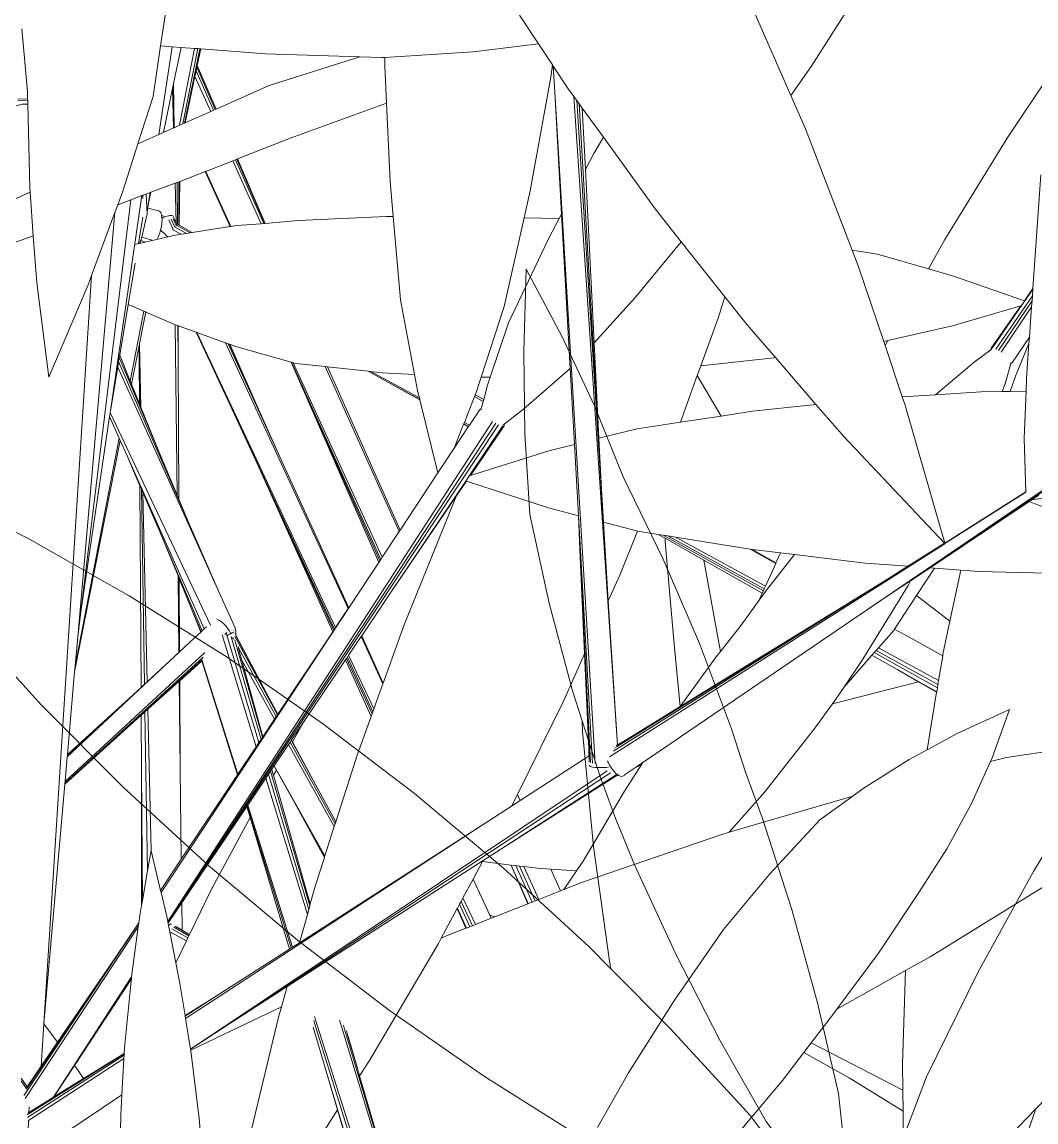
# Model space of a CAD drawing. Header units: millimetres. Extents: x 18 to 174501, y 22 to 24571.
# Drawn here: x 22201.1 to 22336.3, y 15656.2 to 15802.8 of the extents above; entities that cross this region are included whole.
import ezdxf

# ---------------------------------------------------------------- set-up
doc = ezdxf.new("R2010")
doc.units = ezdxf.units.MM
doc.header["$MEASUREMENT"] = 0
doc.layers.add('Edges', color=7, linetype='Continuous', lineweight=18)

# ---------------------------------------------------------------- blocks, each defined once
blk = doc.blocks.new('BAMBOOPLAN')
at = {"layer": 'Edges'}
for p, q in [((-2.7367, 12.7404), (-2.6898, 12.5903)), ((-2.7367, 12.7404), (-2.6307, 12.642)), ((-2.6307, 12.642), (-2.5293, 12.5373)), ((-2.6898, 12.5903), (-2.6366, 12.4436)), ((-2.5293, 12.5373), (-2.4326, 12.4265)), ((-2.6366, 12.4436), (-2.5775, 12.3004)), ((-2.4326, 12.4265), (-2.3097, 12.303)), ((-2.5775, 12.3004), (-2.4877, 12.1529)), ((-2.3097, 12.303), (-2.1917, 12.1742)), ((-2.1917, 12.1742), (-2.0815, 12.0402)), ((-1.4028, 12.1847), (-1.4492, 11.9711)), ((-2.4877, 12.1529), (-2.3914, 12.0096)), ((-2.0815, 12.0402), (-2.0293, 11.9708)), ((-2.3914, 12.0096), (-2.3554, 11.9617)), ((-3.6823, 11.9761), (-3.4647, 11.9458)), ((-2.0293, 11.9708), (-1.971, 11.8994)), ((-1.4492, 11.9711), (-1.4858, 11.7558)), ((-3.4647, 11.9458), (-3.2482, 11.9056)), ((-2.3554, 11.9617), (-2.3478, 11.9429)), ((-2.3554, 11.9617), (-2.287, 11.8708)), ((-2.3478, 11.9429), (-2.2568, 11.7425)), ((-3.2482, 11.9056), (-3.0336, 11.8556)), ((-1.971, 11.8994), (-1.8604, 11.752)), ((-2.287, 11.8708), (-2.2332, 11.8054)), ((-3.0336, 11.8556), (-2.8212, 11.7958)), ((-2.8212, 11.7958), (-2.6117, 11.7264)), ((-2.2332, 11.8054), (-2.1702, 11.734)), ((-3.531, 11.7596), (-3.338, 11.6539)), ((-1.4858, 11.7558), (-1.514, 11.535)), ((-2.2568, 11.7425), (-2.1566, 11.5461)), ((-2.1702, 11.734), (-2.0416, 11.5999)), ((-1.8604, 11.752), (-1.756, 11.6006)), ((-2.6117, 11.7264), (-2.4055, 11.6476)), ((-1.2329, 11.6828), (-1.297, 11.545)), ((-3.338, 11.6539), (-3.14, 11.5569)), ((-2.4055, 11.6476), (-2.2032, 11.5597)), ((-2.0416, 11.5999), (-1.9079, 11.4714)), ((-1.756, 11.6006), (-1.6621, 11.4502)), ((-3.14, 11.5569), (-2.9377, 11.4689)), ((-2.2032, 11.5597), (-2.1492, 11.5332)), ((-2.1566, 11.5461), (-2.1492, 11.5332)), ((-1.297, 11.545), (-1.3269, 11.4809)), ((-1.297, 11.545), (-1.297, 11.471)), ((-2.1492, 11.5332), (-2.0053, 11.4627)), ((-1.514, 11.535), (-1.5192, 11.3616)), ((-2.9377, 11.4689), (-2.7316, 11.3901)), ((-2.0053, 11.4627), (-1.8066, 11.3549)), ((-1.9079, 11.4714), (-1.7745, 11.3546)), ((-1.6621, 11.4502), (-1.6088, 11.3371)), ((-2.7316, 11.3901), (-2.522, 11.3207)), ((-1.8066, 11.3549), (-1.6606, 11.2564)), ((-1.7745, 11.3546), (-1.6714, 11.2838)), ((-2.522, 11.3207), (-2.3097, 11.261)), ((-2.3097, 11.261), (-2.095, 11.2109)), ((5.029, -1.2551), (4.9295, -1.4104)), ((3.6904, -1.3713), (3.7075, -1.2572)), ((4.8909, -1.4656), (4.8066, -1.2728)), ((4.4103, -1.3675), (4.3742, -1.313)), ((3.4369, -1.4585), (3.4262, -1.3388)), ((3.676, -1.4676), (3.6904, -1.3713)), ((3.6872, -1.5402), (3.7127, -1.373)), ((3.6904, -1.3713), (3.7127, -1.373)), ((3.7127, -1.373), (3.7298, -1.3742)), ((3.7153, -1.4432), (3.7298, -1.3742)), ((3.7266, -1.5226), (3.7549, -1.3761)), ((3.7298, -1.3742), (3.7549, -1.3761)), ((3.7328, -1.5199), (3.7611, -1.3766)), ((3.765, -1.3769), (3.736, -1.5185)), ((3.7549, -1.3761), (3.7611, -1.3766)), ((3.7669, -1.377), (3.7603, -1.4086)), ((3.7611, -1.3766), (3.765, -1.3769)), ((3.765, -1.3769), (3.7669, -1.377)), ((3.7669, -1.377), (3.89, -1.3863)), ((4.1173, -1.3933), (4.2857, -1.3826)), ((4.2857, -1.3826), (4.4103, -1.3675)), ((4.4368, -1.4077), (4.4103, -1.3675)), ((3.89, -1.3863), (4.0702, -1.3922)), ((3.8972, -1.447), (4.0702, -1.3922)), ((4.0702, -1.3922), (4.1126, -1.3936)), ((4.1126, -1.3936), (4.1173, -1.3933)), ((4.1173, -1.3933), (4.1173, -1.4096)), ((3.758, -1.4192), (3.7558, -1.4297)), ((3.7595, -1.4122), (3.758, -1.4192)), ((3.7912, -1.494), (3.758, -1.4192)), ((3.7603, -1.4086), (3.7595, -1.4122)), ((3.7595, -1.4122), (3.7945, -1.4925)), ((3.7603, -1.4086), (3.7961, -1.4918)), ((4.1173, -1.4096), (4.1206, -1.4804)), ((4.4368, -1.4077), (4.4337, -1.4307)), ((4.4382, -1.4098), (4.4368, -1.4077)), ((4.4382, -1.4098), (4.4412, -1.4595)), ((4.4668, -1.453), (4.4382, -1.4098)), ((4.9295, -1.4104), (4.8909, -1.4656)), ((5.3029, -1.5473), (5.3885, -1.4191)), ((3.7133, -1.4527), (3.7153, -1.4432)), ((3.7163, -1.5272), (3.7153, -1.4432)), ((3.7558, -1.4297), (3.7373, -1.5179)), ((3.7858, -1.4964), (3.7558, -1.4297)), ((4.4337, -1.4307), (4.3944, -1.6475)), ((3.4372, -1.4721), (3.4369, -1.4585)), ((3.6957, -1.5364), (3.7133, -1.4527)), ((3.7153, -1.5276), (3.7133, -1.4527)), ((3.7961, -1.4918), (3.8972, -1.447)), ((4.4412, -1.4595), (4.518, -2.7382)), ((4.4412, -1.4595), (4.4542, -1.6919)), ((4.4773, -1.4675), (4.4668, -1.453)), ((4.9188, -1.5296), (4.8909, -1.4656)), ((3.427, -1.4827), (3.3761, -1.4962)), ((3.4372, -1.4721), (3.4185, -1.4729)), ((3.4373, -1.4751), (3.4185, -1.476)), ((3.4374, -1.4826), (3.427, -1.4827)), ((3.4373, -1.4751), (3.4372, -1.4721)), ((3.4373, -1.476), (3.4373, -1.4751)), ((3.4374, -1.4826), (3.4373, -1.476)), ((3.4411, -1.6415), (3.4374, -1.4826)), ((3.6472, -1.558), (3.676, -1.4676)), ((3.939, -1.5468), (4.1206, -1.4804)), ((4.1206, -1.4804), (4.1277, -1.6298)), ((4.5604, -2.7033), (4.4773, -1.4675)), ((4.4831, -1.4755), (4.4773, -1.4675)), ((4.537, -2.3317), (4.4831, -1.4755)), ((4.4877, -1.4819), (4.4831, -1.4755)), ((4.5303, -2.2164), (4.4877, -1.4819)), ((4.4934, -1.4898), (4.4877, -1.4819)), ((3.7373, -1.5179), (3.7858, -1.4964)), ((3.7858, -1.4964), (3.7912, -1.494)), ((3.7912, -1.494), (3.7945, -1.4925)), ((3.7945, -1.4925), (3.7961, -1.4918)), ((4.4934, -1.4898), (4.4994, -1.6069)), ((4.5338, -1.5454), (4.4934, -1.4898)), ((3.6957, -1.5364), (3.7137, -1.5284)), ((3.7137, -1.5284), (3.7153, -1.5276)), ((3.7153, -1.5276), (3.7163, -1.5272)), ((3.7163, -1.5272), (3.7266, -1.5226)), ((3.7266, -1.5226), (3.7328, -1.5199)), ((3.7328, -1.5199), (3.736, -1.5185)), ((3.736, -1.5185), (3.7373, -1.5179)), ((3.6472, -1.558), (3.6872, -1.5402)), ((3.6872, -1.5402), (3.6957, -1.5364)), ((3.8369, -1.5868), (3.939, -1.5468)), ((4.5338, -1.5454), (4.5156, -1.5764)), ((4.6323, -1.6815), (4.5338, -1.5454)), ((5.0078, -1.7603), (4.9188, -1.5296)), ((5.1844, -1.7402), (5.3029, -1.5473)), ((3.6185, -1.648), (3.6472, -1.558)), ((3.7764, -1.6104), (3.8279, -1.5903)), ((3.8279, -1.5903), (3.8331, -1.5882)), ((3.8817, -1.7101), (3.8279, -1.5903)), ((3.8331, -1.5882), (3.8357, -1.5872)), ((3.887, -1.7096), (3.8331, -1.5882)), ((3.8357, -1.5872), (3.8369, -1.5868)), ((3.8357, -1.5872), (3.889, -1.7095)), ((3.8369, -1.5868), (3.8896, -1.7094)), ((4.5156, -1.5764), (4.4994, -1.6069)), ((3.7517, -1.6201), (3.7755, -1.6108)), ((3.7755, -1.6108), (3.7764, -1.6104)), ((3.7755, -1.6108), (3.8229, -1.7157)), ((3.7764, -1.6104), (3.8245, -1.7155)), ((4.4994, -1.6069), (4.5161, -1.9367)), ((3.6718, -1.6503), (3.7181, -1.6328)), ((3.7181, -1.6328), (3.7219, -1.6313)), ((3.7201, -1.7087), (3.7181, -1.6328)), ((3.7219, -1.6313), (3.7253, -1.6301)), ((3.7223, -1.7109), (3.7219, -1.6313)), ((3.7253, -1.6301), (3.7249, -1.7124)), ((3.7253, -1.6301), (3.7268, -1.6295)), ((3.7268, -1.6295), (3.7258, -1.7129)), ((3.7268, -1.6295), (3.7517, -1.6201)), ((4.1277, -1.6298), (4.1335, -1.6963)), ((5.3672, -1.6171), (5.3518, -1.8338)), ((3.3492, -1.6915), (3.4417, -1.6499)), ((3.4417, -1.6499), (3.4411, -1.6415)), ((3.448, -1.733), (3.4417, -1.6499)), ((3.6089, -1.674), (3.6185, -1.648)), ((3.6565, -1.656), (3.6628, -1.6537)), ((3.6628, -1.6537), (3.6629, -1.6536)), ((3.6646, -1.6911), (3.6628, -1.6537)), ((3.6629, -1.6536), (3.6703, -1.6508)), ((3.6646, -1.6881), (3.6629, -1.6536)), ((3.6668, -1.6741), (3.6718, -1.6503)), ((3.6668, -1.6741), (3.6703, -1.6508)), ((3.6703, -1.6508), (3.6718, -1.6503)), ((4.3944, -1.6475), (4.3828, -1.6989)), ((3.634, -1.6645), (3.5384, -2.4491)), ((3.6548, -1.6566), (3.5947, -2.0664)), ((3.6034, -1.6887), (3.6089, -1.674)), ((3.6089, -1.674), (3.634, -1.6645)), ((3.634, -1.6645), (3.6548, -1.6566)), ((3.6548, -1.6566), (3.6565, -1.656)), ((3.6566, -1.6619), (3.6565, -1.656)), ((3.6658, -1.6805), (3.6668, -1.6741)), ((3.5326, -2.4972), (3.6034, -1.6887)), ((3.5589, -1.8089), (3.6034, -1.6887)), ((3.6545, -1.736), (3.6646, -1.6911)), ((3.6646, -1.6881), (3.6658, -1.6805)), ((3.6646, -1.6881), (3.6646, -1.6911)), ((3.6789, -1.6835), (3.6658, -1.6805)), ((3.6822, -1.6843), (3.6789, -1.6835)), ((3.6822, -1.6843), (3.6881, -1.6859)), ((3.6907, -1.689), (3.6881, -1.6859)), ((3.6922, -1.6936), (3.6907, -1.689)), ((3.6987, -1.6972), (3.6922, -1.6936)), ((3.6924, -1.6942), (3.6922, -1.6936)), ((3.6929, -1.6993), (3.6924, -1.6942)), ((3.6971, -1.6965), (3.6985, -1.6973)), ((3.7028, -1.6959), (3.6987, -1.6972)), ((3.7078, -1.6947), (3.7028, -1.6959)), ((3.7116, -1.6944), (3.7078, -1.6947)), ((3.7139, -1.6948), (3.7116, -1.6944)), ((3.7145, -1.6961), (3.7139, -1.6948)), ((3.7175, -1.7027), (3.7145, -1.6961)), ((3.9527, -1.7043), (4.12, -1.6962)), ((4.12, -1.6962), (4.1335, -1.6963)), ((4.1335, -1.6963), (4.1476, -1.855)), ((4.4542, -1.6919), (4.4496, -1.7005)), ((4.4542, -1.6919), (4.4707, -1.9856)), ((4.6822, -1.7444), (4.6323, -1.6815)), ((3.6568, -1.6974), (3.6482, -1.7481)), ((3.6912, -1.7183), (3.6927, -1.7094)), ((3.6927, -1.7094), (3.6931, -1.7012)), ((3.6954, -1.6984), (3.6929, -1.6993)), ((3.6931, -1.7012), (3.6929, -1.6993)), ((3.6943, -1.6977), (3.6954, -1.6984)), ((3.697, -1.6978), (3.6954, -1.6984)), ((3.6985, -1.6973), (3.697, -1.6978)), ((3.6987, -1.6972), (3.6985, -1.6973)), ((3.7145, -1.7213), (3.7058, -1.7025)), ((3.7177, -1.7164), (3.7108, -1.7013)), ((3.7146, -1.701), (3.7203, -1.7137)), ((3.7169, -1.7015), (3.7206, -1.71)), ((3.7175, -1.7027), (3.7201, -1.7087)), ((3.7181, -1.7165), (3.7177, -1.7163)), ((3.7179, -1.7168), (3.7177, -1.7164)), ((3.7398, -1.7286), (3.7181, -1.7165)), ((3.7201, -1.7087), (3.7206, -1.71)), ((3.7203, -1.7125), (3.7205, -1.7126)), ((3.7203, -1.7137), (3.7204, -1.714)), ((3.7205, -1.7126), (3.7467, -1.7276)), ((3.7207, -1.71), (3.7206, -1.71)), ((3.7208, -1.7104), (3.7207, -1.71)), ((3.7207, -1.71), (3.7223, -1.7109)), ((3.7208, -1.7104), (3.7214, -1.7117)), ((3.7223, -1.7109), (3.7236, -1.7117)), ((3.7236, -1.7117), (3.7249, -1.7124)), ((3.7249, -1.7124), (3.7258, -1.7129)), ((3.7258, -1.7129), (3.7503, -1.727)), ((3.7503, -1.727), (3.8229, -1.7157)), ((3.8229, -1.7157), (3.8245, -1.7155)), ((3.8245, -1.7155), (3.8352, -1.7138)), ((3.8352, -1.7138), (3.8817, -1.7101)), ((3.8817, -1.7101), (3.887, -1.7096)), ((3.887, -1.7096), (3.889, -1.7095)), ((3.889, -1.7095), (3.8896, -1.7094)), ((3.8896, -1.7094), (3.9527, -1.7043)), ((4.3828, -1.6989), (4.3448, -1.8681)), ((4.3828, -1.6989), (4.4496, -1.7005)), ((4.4496, -1.7005), (4.4293, -1.7388)), ((3.3763, -1.7591), (3.448, -1.733)), ((3.4548, -1.823), (3.448, -1.733)), ((3.6503, -1.7476), (3.7043, -1.7352)), ((3.653, -1.7424), (3.6545, -1.736)), ((3.6545, -1.736), (3.6742, -1.7413)), ((3.6844, -1.7385), (3.6857, -1.7359)), ((3.6857, -1.7359), (3.6889, -1.7274)), ((3.6889, -1.7274), (3.6902, -1.7224)), ((3.6902, -1.7224), (3.6912, -1.7183)), ((3.6917, -1.7236), (3.6902, -1.7224)), ((3.6985, -1.7296), (3.6917, -1.7236)), ((3.7007, -1.7317), (3.6985, -1.7296)), ((3.7043, -1.7352), (3.7007, -1.7317)), ((3.7043, -1.7352), (3.7184, -1.732)), ((3.7138, -1.7216), (3.7134, -1.7214)), ((3.7294, -1.7303), (3.7138, -1.7216)), ((3.7146, -1.7214), (3.7145, -1.7213)), ((3.7184, -1.732), (3.7294, -1.7303)), ((3.7294, -1.7303), (3.7398, -1.7286)), ((3.7398, -1.7286), (3.7467, -1.7276)), ((3.7467, -1.7276), (3.7503, -1.727)), ((4.4293, -1.7388), (4.3533, -1.899)), ((3.642, -1.7495), (3.6482, -1.7481)), ((3.6482, -1.7481), (3.6503, -1.7476)), ((3.6503, -1.7476), (3.6511, -1.7461)), ((3.6511, -1.7461), (3.653, -1.7426)), ((3.653, -1.7426), (3.653, -1.7424)), ((3.653, -1.7424), (3.6603, -1.7444)), ((3.6603, -1.7444), (3.6604, -1.7444)), ((4.6822, -1.7444), (4.595, -1.8498)), ((4.7652, -1.8492), (4.6822, -1.7444)), ((5.1528, -1.796), (5.1844, -1.7402)), ((5.0078, -1.7603), (5.0559, -1.7683)), ((5.0193, -1.7901), (5.0078, -1.7603)), ((5.0559, -1.7683), (5.1528, -1.796)), ((3.642, -1.7851), (3.6288, -1.8637)), ((5.0678, -1.9345), (5.0193, -1.7901)), ((5.1528, -1.796), (5.2009, -1.8098)), ((3.4681, -3.2333), (3.5589, -1.8089)), ((3.5524, -1.8264), (3.5589, -1.8089)), ((5.2009, -1.8098), (5.3356, -1.857)), ((3.4778, -2.0026), (3.4548, -1.823)), ((3.4778, -2.0026), (3.5524, -1.8264)), ((5.3356, -1.857), (5.3518, -1.8338)), ((5.3365, -1.8573), (5.3517, -1.8354)), ((5.3517, -1.8354), (5.3508, -1.8477)), ((5.3518, -1.8338), (5.3517, -1.8354)), ((3.6288, -1.8637), (3.6125, -1.9603)), ((3.6288, -1.8637), (3.6583, -1.8765)), ((4.1476, -1.855), (4.1742, -1.9973)), ((4.595, -1.8498), (4.5161, -1.9367)), ((4.7521, -1.8902), (4.7652, -1.8492)), ((4.8074, -1.9025), (4.7652, -1.8492)), ((5.3508, -1.8477), (5.2815, -1.949)), ((5.3502, -1.8573), (5.2864, -1.9514)), ((5.3303, -1.8662), (5.3365, -1.8573)), ((5.3356, -1.857), (5.3365, -1.8573)), ((5.3502, -1.8573), (5.3493, -1.8685)), ((5.3508, -1.8477), (5.3502, -1.8573)), ((3.6325, -2.0097), (3.6583, -1.8765)), ((3.6578, -1.9001), (3.6621, -1.8782)), ((3.6622, -1.8783), (3.6578, -1.9001)), ((3.6583, -1.8765), (3.6621, -1.8782)), ((3.6621, -1.8782), (3.6622, -1.8783)), ((3.6622, -1.8783), (3.7156, -1.9015)), ((4.3448, -1.8681), (4.3007, -2.0026)), ((5.1989, -1.9044), (5.3288, -1.8666)), ((5.2721, -1.9474), (5.3288, -1.8666)), ((5.2741, -1.947), (5.3303, -1.8662)), ((5.3493, -1.8685), (5.2916, -1.9545)), ((5.3288, -1.8666), (5.3303, -1.8662)), ((5.3493, -1.8685), (5.3452, -1.9264)), ((3.65, -1.9392), (3.6578, -1.9001)), ((3.7156, -1.9015), (3.7181, -1.9024)), ((3.7218, -2.227), (3.7181, -1.9024)), ((3.7181, -1.9024), (3.7233, -1.9043)), ((3.7237, -1.9677), (3.7233, -1.9043)), ((3.7233, -1.9043), (3.724, -1.9045)), ((3.724, -1.9045), (3.7237, -1.9677)), ((3.724, -1.9045), (3.7583, -1.9168)), ((4.3533, -1.899), (4.3184, -2.0022)), ((4.7193, -1.9808), (4.7521, -1.8902)), ((4.8616, -1.9652), (4.8074, -1.9025)), ((5.0756, -1.9327), (5.1989, -1.9044)), ((3.7583, -1.9168), (3.8311, -2.0732)), ((3.7583, -1.9168), (3.7595, -1.9172)), ((3.7595, -1.9172), (4.0238, -2.4792)), ((3.7595, -1.9172), (3.814, -1.9368)), ((5.3114, -1.9759), (5.3452, -1.9264)), ((5.3452, -1.9264), (5.3443, -1.938)), ((3.635, -2.0156), (3.6493, -1.943)), ((3.6493, -1.943), (3.65, -1.9392)), ((3.6493, -1.943), (3.6497, -1.9652)), ((3.65, -1.9392), (3.6528, -2.0598)), ((4.0478, -2.4431), (3.814, -1.9368)), ((3.814, -1.9368), (3.8192, -1.9387)), ((3.9176, -2.1541), (3.8192, -1.9387)), ((3.8192, -1.9387), (3.8214, -1.9395)), ((3.8214, -1.9395), (3.8743, -2.0575)), ((3.8214, -1.9395), (3.8223, -1.9398)), ((3.8223, -1.9398), (3.8743, -2.0575)), ((3.8223, -1.9398), (3.8314, -1.9431)), ((3.8314, -1.9431), (3.9388, -1.9736)), ((4.5161, -1.9367), (4.5254, -2.1187)), ((5.0678, -1.9345), (5.0756, -1.9327)), ((5.0703, -1.9421), (5.0678, -1.9345)), ((5.0703, -1.9421), (5.0718, -1.9394)), ((5.1031, -2.0397), (5.0703, -1.9421)), ((5.0718, -1.9394), (5.0756, -1.9327)), ((5.2721, -1.9474), (5.2714, -1.9488)), ((5.3188, -2.0003), (5.3443, -1.938)), ((5.3443, -1.938), (5.3395, -2.005)), ((3.6117, -1.9648), (3.6104, -1.9727)), ((3.6125, -1.9603), (3.6117, -1.9648)), ((3.6868, -2.1437), (3.6117, -1.9648)), ((3.6325, -2.0097), (3.6125, -1.9603)), ((3.6502, -2.0532), (3.6497, -1.9652)), ((3.6497, -1.9652), (3.6512, -2.0556)), ((3.7251, -2.2348), (3.7237, -1.9677)), ((4.7193, -1.9808), (4.8582, -1.9656)), ((4.8582, -1.9656), (4.8616, -1.9652)), ((4.9387, -2.0544), (4.8616, -1.9652)), ((5.2398, -1.9741), (5.2718, -1.9505)), ((5.2714, -1.9488), (5.2718, -1.9505)), ((5.2718, -1.9505), (5.2735, -1.9493)), ((3.6087, -1.9831), (3.5947, -2.0664)), ((3.6104, -1.9727), (3.6087, -1.9831)), ((3.8018, -2.4126), (3.6087, -1.9831)), ((3.7429, -2.2771), (3.6104, -1.9727)), ((3.9388, -1.9736), (4.108, -2.3524)), ((4.106, -2.3554), (3.9388, -1.9736)), ((3.9388, -1.9736), (3.9397, -1.9739)), ((3.9388, -1.9736), (3.9388, -1.9736)), ((3.9397, -1.9739), (4.1098, -2.3497)), ((3.9397, -1.9739), (3.9432, -1.9748)), ((3.9432, -1.9748), (4.1127, -2.3452)), ((3.9432, -1.9748), (3.9482, -1.9763)), ((3.9482, -1.9763), (4.0039, -1.9823)), ((4.145, -2.2963), (4.0039, -1.9823)), ((4.0039, -1.9823), (4.0083, -1.9827)), ((4.1466, -2.294), (4.0083, -1.9827)), ((4.0083, -1.9827), (4.0857, -1.9911)), ((4.4707, -1.9856), (4.3816, -2.0632)), ((4.4707, -1.9856), (4.4788, -2.1304)), ((4.7127, -1.9992), (4.7193, -1.9808)), ((5.1663, -2.0358), (5.2398, -1.9741)), ((5.2987, -2.0149), (5.3096, -1.9763)), ((5.3096, -1.9763), (5.3101, -1.9746)), ((5.3096, -1.9763), (5.3114, -1.9759)), ((3.635, -2.0156), (3.6325, -2.0097)), ((4.0857, -1.9911), (4.113, -2.0061)), ((4.0857, -1.9911), (4.0909, -1.9916)), ((4.0909, -1.9916), (4.1834, -2.0419)), ((4.0909, -1.9916), (4.1125, -1.9939)), ((4.1125, -1.9939), (4.1742, -1.9973)), ((4.113, -2.0061), (4.1843, -2.0457)), ((4.113, -2.0061), (4.1842, -2.0452)), ((4.1742, -1.9973), (4.1799, -2.0281)), ((4.3007, -2.0026), (4.2899, -2.0354)), ((4.3007, -2.0026), (4.3184, -2.0022)), ((4.3184, -2.0022), (4.3133, -2.0175)), ((4.6806, -2.0881), (4.7127, -1.9992)), ((4.7583, -2.0764), (4.7127, -1.9992)), ((5.3088, -2.0295), (5.3188, -2.0003)), ((5.3395, -2.005), (5.3387, -2.029)), ((3.6502, -2.0532), (3.635, -2.0156)), ((4.1799, -2.0281), (4.1834, -2.0419)), ((4.3133, -2.0175), (4.3059, -2.0449)), ((5.2533, -2.0304), (5.1663, -2.0358)), ((5.2936, -2.0297), (5.2533, -2.0304)), ((5.2936, -2.0297), (5.2987, -2.0149)), ((5.3088, -2.0295), (5.2936, -2.0297)), ((5.3387, -2.029), (5.3088, -2.0295)), ((5.3387, -2.029), (5.3355, -2.1185)), ((4.1834, -2.0419), (4.1842, -2.0452)), ((4.1842, -2.0452), (4.1843, -2.0457)), ((4.1843, -2.0457), (4.2186, -2.1847)), ((4.2882, -2.0395), (4.269, -2.0885)), ((4.2897, -2.0359), (4.2882, -2.0395)), ((4.3048, -2.0487), (4.2882, -2.0395)), ((4.2899, -2.0354), (4.2897, -2.0359)), ((4.3059, -2.0449), (4.2897, -2.0359)), ((4.3048, -2.0487), (4.301, -2.0629)), ((4.3059, -2.0449), (4.3048, -2.0487)), ((5.1663, -2.0358), (5.1031, -2.0397)), ((5.1079, -2.0538), (5.1031, -2.0397)), ((3.5941, -2.07), (3.5931, -2.077)), ((3.5947, -2.0664), (3.5941, -2.07)), ((3.5941, -2.07), (3.7856, -2.4745)), ((3.6512, -2.0556), (3.6502, -2.0532)), ((3.6528, -2.0598), (3.6512, -2.0556)), ((3.6868, -2.1437), (3.6528, -2.0598)), ((3.8311, -2.0732), (4.0215, -2.4826)), ((3.8311, -2.0732), (3.8774, -2.174)), ((3.8743, -2.0575), (3.9176, -2.1541)), ((4.2988, -2.0633), (4.2786, -2.0938)), ((4.2988, -2.0633), (4.301, -2.0629)), ((4.301, -2.0629), (4.3006, -2.0645)), ((4.3816, -2.0632), (4.3446, -2.0917)), ((4.818, -2.0674), (4.7583, -2.0764)), ((4.9387, -2.0544), (4.818, -2.0674)), ((4.9916, -2.1155), (4.9387, -2.0544)), ((5.1839, -2.3183), (5.1079, -2.0538)), ((3.5931, -2.077), (3.5384, -2.4491)), ((3.6115, -2.1184), (3.5931, -2.077)), ((3.7039, -3.039), (4.3226, -2.0866)), ((3.7045, -3.042), (4.3287, -2.0901)), ((3.7057, -3.0412), (4.3342, -2.0929)), ((4.2675, -2.0922), (4.2496, -2.1378)), ((4.2676, -2.092), (4.2675, -2.0922)), ((4.2764, -2.0972), (4.2675, -2.0922)), ((4.2679, -2.0912), (4.2676, -2.092)), ((4.2676, -2.092), (4.2765, -2.097)), ((4.269, -2.0885), (4.2679, -2.0912)), ((4.2679, -2.0912), (4.277, -2.0962)), ((4.269, -2.0885), (4.2786, -2.0938)), ((4.2786, -2.0938), (4.277, -2.0962)), ((4.3445, -2.0951), (4.2804, -2.1894)), ((4.3446, -2.0917), (4.343, -2.0929)), ((4.3445, -2.0951), (4.3451, -2.0936)), ((4.3451, -2.0936), (4.3446, -2.0917)), ((4.6806, -2.0881), (4.5978, -2.1005)), ((4.7583, -2.0764), (4.6806, -2.0881)), ((4.2764, -2.0972), (4.2496, -2.1378)), ((4.2765, -2.097), (4.2764, -2.0972)), ((4.277, -2.0962), (4.2765, -2.097)), ((4.3424, -2.0954), (4.2788, -2.1899)), ((4.5978, -2.1005), (4.5254, -2.1187)), ((5.1832, -2.3187), (4.9916, -2.1155)), ((3.5267, -2.5638), (3.6137, -2.1232)), ((3.5278, -2.552), (3.6115, -2.1184)), ((3.6137, -2.1232), (3.6115, -2.1184)), ((3.6266, -2.1522), (3.6137, -2.1232)), ((4.4788, -2.1304), (4.4296, -2.1428)), ((4.4788, -2.1304), (4.4838, -2.2205)), ((4.5254, -2.1187), (4.5303, -2.2164)), ((5.3355, -2.1185), (5.3386, -2.2211)), ((3.7735, -2.482), (3.6266, -2.1522)), ((3.6511, -2.2093), (3.6266, -2.1522)), ((3.7218, -2.227), (3.6868, -2.1437)), ((4.0489, -2.4415), (3.9176, -2.1541)), ((4.2496, -2.1378), (4.2186, -2.1847)), ((4.4296, -2.1428), (4.2804, -2.1894)), ((4.0184, -2.4872), (3.8774, -2.174)), ((3.8774, -2.174), (4.0201, -2.4847)), ((5.0068, -2.4655), (5.4325, -2.1758)), ((5.0841, -2.4133), (5.434, -2.1771)), ((4.2186, -2.1847), (4.1466, -2.294)), ((4.2788, -2.1899), (4.2718, -2.2003)), ((4.2804, -2.1894), (4.2788, -2.1899)), ((3.6534, -2.5933), (3.6511, -2.2093)), ((3.6538, -2.2154), (3.6511, -2.2093)), ((3.6538, -2.2154), (3.6598, -2.5873)), ((3.6566, -2.2221), (3.6538, -2.2154)), ((4.2718, -2.2003), (4.1322, -2.4077)), ((4.2728, -2.2006), (4.2535, -2.2291)), ((4.2728, -2.2006), (4.2718, -2.2003)), ((4.429, -2.2513), (4.2728, -2.2006)), ((4.4838, -2.2205), (4.5128, -2.7374)), ((4.4861, -2.2663), (4.4838, -2.2205)), ((4.534, -2.2788), (4.5303, -2.2164)), ((5.4863, -2.2151), (5.3498, -2.2362)), ((3.6566, -2.2221), (3.665, -2.5825)), ((3.6894, -2.2983), (3.6566, -2.2221)), ((3.7251, -2.2348), (3.7218, -2.227)), ((3.7429, -2.2771), (3.7251, -2.2348)), ((4.2535, -2.2291), (4.1322, -2.4077)), ((4.1546, -2.4739), (4.2527, -2.231)), ((4.2527, -2.231), (4.2535, -2.2291)), ((5.345, -2.2394), (5.1559, -2.3654)), ((5.3386, -2.2211), (5.1839, -2.3183)), ((5.3386, -2.2213), (5.1842, -2.3194)), ((5.3386, -2.2211), (5.3386, -2.2213)), ((5.3386, -2.2213), (5.3386, -2.2221)), ((5.345, -2.2394), (5.3448, -2.2393)), ((5.4629, -2.2852), (5.345, -2.2394)), ((5.3498, -2.2362), (5.3473, -2.2379)), ((5.3631, -2.2273), (5.3498, -2.2362)), ((4.4861, -2.2663), (4.429, -2.2513)), ((3.8018, -2.4126), (3.7429, -2.2771)), ((4.4892, -2.3305), (4.4861, -2.2663)), ((4.5968, -2.2953), (4.534, -2.2788)), ((4.537, -2.3317), (4.534, -2.2788)), ((3.7236, -2.3811), (3.6894, -2.2983)), ((3.7698, -2.4855), (3.6894, -2.2983)), ((4.145, -2.2963), (4.1127, -2.3452)), ((4.1466, -2.294), (4.145, -2.2963)), ((4.565, -2.3795), (4.5988, -2.2956)), ((4.5988, -2.2956), (4.5968, -2.2953)), ((4.6384, -2.302), (4.5988, -2.2956)), ((4.6512, -2.3092), (4.6384, -2.302)), ((4.6479, -2.3035), (4.6384, -2.302)), ((4.6479, -2.3035), (4.8385, -2.4095)), ((4.6568, -2.3049), (4.6479, -2.3035)), ((5.184, -2.3196), (4.5454, -2.7255)), ((4.6517, -2.316), (4.6512, -2.3092)), ((4.7253, -2.3511), (4.6512, -2.3092)), ((4.6692, -2.5181), (4.6517, -2.316)), ((4.6568, -2.3049), (4.8401, -2.4058)), ((4.6708, -2.3072), (4.6568, -2.3049)), ((4.6708, -2.3072), (4.8424, -2.4006)), ((4.8134, -2.3302), (4.6708, -2.3072)), ((5.1832, -2.3187), (5.1138, -2.3624)), ((5.184, -2.3196), (5.1832, -2.3187)), ((5.1842, -2.3194), (5.1839, -2.3183)), ((5.1844, -2.32), (5.184, -2.3196)), ((5.1844, -2.32), (5.1842, -2.3194)), ((4.1127, -2.3452), (4.1098, -2.3497)), ((4.509, -2.7363), (4.4892, -2.3305)), ((4.4979, -2.5294), (4.4892, -2.3305)), ((4.5431, -2.4283), (4.537, -2.3317)), ((4.8619, -2.357), (4.8134, -2.3302)), ((4.8166, -2.3307), (4.8134, -2.3302)), ((4.8175, -2.3308), (4.8166, -2.3307)), ((4.8624, -2.3559), (4.8175, -2.3308)), ((4.8708, -2.3372), (4.8175, -2.3308)), ((4.8442, -2.4084), (4.8979, -2.3404)), ((4.8624, -2.3559), (4.8708, -2.3372)), ((4.8979, -2.3404), (4.8708, -2.3372)), ((5.0322, -2.3564), (4.8979, -2.3404)), ((4.106, -2.3554), (4.0884, -2.3821)), ((4.108, -2.3524), (4.106, -2.3554)), ((4.1098, -2.3497), (4.108, -2.3524)), ((4.7532, -2.5045), (4.7253, -2.3511)), ((4.8365, -2.414), (4.7253, -2.3511)), ((4.8424, -2.4006), (4.8619, -2.357)), ((4.8619, -2.357), (4.8624, -2.3559)), ((5.1138, -2.3624), (5.0322, -2.3564)), ((5.1138, -2.3624), (5.0768, -2.3856)), ((5.1559, -2.3654), (5.119, -2.3901)), ((5.1302, -2.4184), (5.1645, -2.3661)), ((5.1645, -2.3661), (5.1559, -2.3654)), ((5.2145, -2.3697), (5.1645, -2.3661)), ((4.0884, -2.3821), (3.6912, -2.984)), ((3.7253, -2.5268), (3.7236, -2.3811)), ((3.7259, -2.3867), (3.7236, -2.3811)), ((3.7266, -2.5256), (3.7259, -2.3867)), ((3.7521, -2.4501), (3.7259, -2.3867)), ((4.0884, -2.3821), (4.0489, -2.4415)), ((4.5431, -2.4283), (4.565, -2.3795)), ((5.0768, -2.3856), (4.5536, -2.7142)), ((5.0058, -2.4296), (5.0768, -2.3856)), ((5.1938, -2.4671), (5.2145, -2.3697)), ((5.249, -2.3723), (5.2145, -2.3697)), ((5.4536, -2.378), (5.249, -2.3723)), ((4.1322, -2.4077), (4.0734, -2.4951)), ((4.8305, -2.4273), (4.8442, -2.4084)), ((4.8385, -2.4095), (4.8401, -2.4058)), ((4.8401, -2.4058), (4.8424, -2.4006)), ((5.0279, -2.5395), (5.114, -2.3991)), ((5.119, -2.3901), (5.0841, -2.4133)), ((5.114, -2.3991), (5.119, -2.3901)), ((3.8322, -2.4801), (3.8018, -2.4126)), ((4.5604, -2.7033), (4.5431, -2.4283)), ((4.5586, -2.7068), (5.0058, -2.4296)), ((4.68, -2.6299), (5.0058, -2.4296)), ((4.7962, -2.4745), (4.8305, -2.4273)), ((4.8305, -2.4273), (4.8365, -2.414)), ((4.8365, -2.414), (4.8385, -2.4095)), ((5.0068, -2.4655), (5.0841, -2.4133)), ((5.0885, -2.4822), (5.1302, -2.4184)), ((5.1938, -2.4671), (5.1302, -2.4184)), ((3.5384, -2.4491), (3.5326, -2.4972)), ((3.7672, -2.4879), (3.7521, -2.4501)), ((3.7676, -2.4875), (3.7521, -2.4501)), ((4.0478, -2.4431), (4.0238, -2.4792)), ((4.0489, -2.4415), (4.0478, -2.4431)), ((3.7988, -2.4638), (3.7977, -2.4635)), ((3.8025, -2.4656), (3.7988, -2.4638)), ((3.8065, -2.4684), (3.8025, -2.4656)), ((3.8106, -2.472), (3.8065, -2.4684)), ((3.8145, -2.4761), (3.8106, -2.472)), ((4.6091, -2.7362), (5.0068, -2.4655)), ((5.1805, -2.5302), (5.1938, -2.4671)), ((3.7672, -2.4879), (3.7463, -2.5074)), ((3.7676, -2.4875), (3.7672, -2.4879)), ((3.7698, -2.4855), (3.7676, -2.4875)), ((3.7735, -2.482), (3.7698, -2.4855)), ((3.7781, -2.4778), (3.7735, -2.482)), ((3.8725, -2.7064), (3.8074, -2.493)), ((3.8125, -2.4924), (3.8166, -2.4886)), ((3.8125, -2.4924), (3.8125, -2.4924)), ((3.818, -2.4805), (3.8145, -2.4761)), ((3.8778, -2.6985), (3.8159, -2.4915)), ((3.8207, -2.4848), (3.818, -2.4805)), ((3.8238, -2.491), (3.8186, -2.4936)), ((3.8226, -2.4889), (3.8207, -2.4848)), ((3.8231, -2.4907), (3.8226, -2.4889)), ((3.827, -2.4894), (3.8238, -2.491)), ((3.827, -2.4894), (3.8259, -2.4889)), ((3.8276, -2.4891), (3.827, -2.4894)), ((3.8299, -2.4881), (3.8276, -2.4891)), ((3.8298, -2.4844), (3.83, -2.4848)), ((3.8301, -2.4881), (3.8299, -2.4881)), ((3.8316, -2.4811), (3.8316, -2.4812)), ((3.8317, -2.4901), (3.8316, -2.4898)), ((3.832, -2.4893), (3.8321, -2.4895)), ((3.834, -2.4865), (3.8322, -2.4801)), ((3.8336, -2.4937), (3.8323, -2.4912)), ((3.8337, -2.4934), (3.834, -2.4865)), ((4.0184, -2.4872), (3.9137, -2.6445)), ((4.0201, -2.4847), (4.0184, -2.4872)), ((4.0215, -2.4826), (4.0201, -2.4847)), ((4.0238, -2.4792), (4.0215, -2.4826)), ((4.1144, -2.585), (4.1546, -2.4739)), ((4.7566, -2.5248), (4.7962, -2.4745)), ((5.0579, -2.5178), (5.0868, -2.4847)), ((5.0868, -2.4847), (5.0884, -2.4824)), ((5.0884, -2.4824), (5.0885, -2.4822)), ((5.123, -2.5015), (5.0884, -2.4824)), ((5.123, -2.5015), (5.0885, -2.4822)), ((3.7463, -2.5074), (3.5126, -2.7254)), ((3.5278, -2.552), (3.5326, -2.4972)), ((3.7463, -2.5074), (3.7266, -2.5256)), ((3.8186, -2.4936), (3.8176, -2.4942)), ((3.8247, -2.4967), (3.8247, -2.4966)), ((3.8819, -2.6923), (3.8247, -2.4967)), ((3.8295, -2.5014), (3.8276, -2.498)), ((3.8295, -2.5015), (3.8295, -2.5014)), ((3.9129, -2.6457), (3.8315, -2.4961)), ((3.8317, -2.5031), (3.8316, -2.5026)), ((3.8847, -2.6881), (3.8317, -2.5031)), ((3.8336, -2.4937), (3.8337, -2.4934)), ((3.8344, -2.495), (3.8336, -2.4937)), ((3.8338, -2.4951), (3.8973, -2.6138)), ((3.8344, -2.495), (3.8973, -2.6138)), ((4.0724, -2.4965), (4.0486, -2.5319)), ((4.0734, -2.4951), (4.0724, -2.4965)), ((4.1139, -2.5864), (4.0724, -2.4965)), ((4.1144, -2.585), (4.0734, -2.4951)), ((4.7566, -2.5248), (4.7532, -2.5045)), ((5.18, -2.5331), (5.123, -2.5015)), ((3.5085, -2.7725), (3.7741, -2.5277)), ((3.7253, -2.5268), (3.665, -2.5825)), ((3.7266, -2.5256), (3.7253, -2.5268)), ((3.7741, -2.5277), (3.7744, -2.5274)), ((3.838, -2.5157), (3.8386, -2.518)), ((3.9107, -2.649), (3.8386, -2.518)), ((3.8386, -2.518), (3.8409, -2.5263)), ((3.8409, -2.5263), (3.845, -2.5412)), ((3.8428, -2.5332), (3.845, -2.5412)), ((4.0486, -2.5319), (4.0461, -2.5355)), ((4.0486, -2.5319), (4.0967, -2.6341)), ((4.4582, -2.6183), (4.4979, -2.5294)), ((4.5059, -2.7112), (4.4979, -2.5294)), ((4.6803, -2.6295), (4.6692, -2.5181)), ((4.7483, -2.5353), (4.7566, -2.5248)), ((4.9964, -2.5881), (5.0453, -2.5322)), ((5.0453, -2.5322), (5.0498, -2.527)), ((5.0947, -2.5601), (5.0453, -2.5322)), ((5.0498, -2.527), (5.0534, -2.523)), ((5.0498, -2.527), (5.1699, -2.5938)), ((5.0534, -2.523), (5.0579, -2.5178)), ((5.0534, -2.523), (5.1709, -2.5876)), ((5.0579, -2.5178), (5.1722, -2.58)), ((5.1722, -2.58), (5.18, -2.5331)), ((5.18, -2.5331), (5.1805, -2.5302)), ((3.5081, -2.7761), (3.7713, -2.5357)), ((3.5267, -2.5638), (3.5278, -2.552)), ((3.6607, -2.6397), (3.7697, -2.541)), ((3.7673, -2.5447), (3.7269, -2.5807)), ((3.7692, -2.543), (3.7673, -2.5447)), ((3.7691, -2.5425), (3.7693, -2.5429)), ((3.7693, -2.5429), (3.7692, -2.543)), ((3.7692, -2.543), (3.8367, -2.7601)), ((3.7693, -2.5429), (3.8376, -2.7588)), ((3.7697, -2.541), (3.7701, -2.5406)), ((3.7713, -2.5357), (3.7715, -2.5355)), ((3.9075, -2.6538), (3.845, -2.5412)), ((3.845, -2.5412), (3.8457, -2.5439)), ((3.8457, -2.5439), (3.8852, -2.6873)), ((4.0426, -2.5408), (3.9626, -2.6597)), ((4.0445, -2.538), (4.0426, -2.5408)), ((4.0913, -2.6489), (4.0426, -2.5408)), ((4.0461, -2.5355), (4.0445, -2.538)), ((4.0445, -2.538), (4.0931, -2.6439)), ((4.0461, -2.5355), (4.0946, -2.6398)), ((4.6803, -2.6295), (4.7483, -2.5353)), ((4.9931, -2.5914), (5.0279, -2.5395)), ((3.5129, -2.7213), (3.5267, -2.5638)), ((5.1339, -2.5825), (5.0947, -2.5601)), ((5.1686, -2.6019), (5.0947, -2.5601)), ((3.6534, -2.5933), (3.6313, -2.6137)), ((3.6598, -2.5873), (3.6534, -2.5933)), ((3.665, -2.5825), (3.6598, -2.5873)), ((3.7259, -2.5816), (3.6662, -2.6348)), ((3.7269, -2.5807), (3.7259, -2.5816)), ((3.7278, -2.7477), (3.7259, -2.5816)), ((3.7278, -2.7477), (3.7269, -2.5807)), ((4.0967, -2.6341), (4.1139, -2.5864)), ((4.1139, -2.5864), (4.1144, -2.585)), ((5.1339, -2.5825), (4.97, -2.6247)), ((4.981, -2.6096), (4.9931, -2.5914)), ((4.9931, -2.5914), (4.9964, -2.5881)), ((5.1685, -2.6022), (5.1339, -2.5825)), ((5.1686, -2.6019), (5.1699, -2.5938)), ((5.1699, -2.5938), (5.1709, -2.5876)), ((5.1709, -2.5876), (5.1722, -2.58)), ((3.6313, -2.6137), (3.5128, -2.7233)), ((3.5129, -2.7213), (3.6313, -2.6137)), ((3.8973, -2.6138), (3.9137, -2.6445)), ((4.37, -2.7971), (4.4582, -2.6183)), ((4.97, -2.6247), (4.981, -2.6096)), ((5.1502, -2.7124), (5.1685, -2.6022)), ((5.1685, -2.6022), (5.1686, -2.6019)), ((3.6607, -2.6397), (3.6572, -2.6428)), ((3.6662, -2.6348), (3.6607, -2.6397)), ((3.6607, -2.6397), (3.6657, -2.9426)), ((3.6662, -2.6348), (3.6725, -2.9046)), ((4.0931, -2.6439), (4.0946, -2.6398)), ((4.0946, -2.6398), (4.0967, -2.6341)), ((4.5937, -2.6829), (4.68, -2.6299)), ((4.68, -2.6299), (4.6803, -2.6295)), ((4.9368, -2.6707), (4.97, -2.6247)), ((5.307, -2.6355), (5.2091, -2.6806)), ((5.307, -2.6355), (5.274, -2.7273)), ((3.508, -2.7779), (3.6537, -2.646)), ((3.6537, -2.646), (3.6572, -2.6428)), ((3.6543, -2.7518), (3.6537, -2.646)), ((3.9075, -2.6538), (3.8852, -2.6873)), ((3.9107, -2.649), (3.9075, -2.6538)), ((3.9129, -2.6457), (3.9107, -2.649)), ((3.9137, -2.6445), (3.9129, -2.6457)), ((3.9626, -2.6597), (3.9399, -2.6934)), ((3.9416, -2.6967), (3.9626, -2.6597)), ((4.0655, -2.7203), (4.0913, -2.6489)), ((4.0913, -2.6489), (4.0931, -2.6439)), ((4.841, -2.7922), (4.9368, -2.6707)), ((5.2091, -2.6806), (5.1502, -2.7124)), ((3.8778, -2.6985), (3.8725, -2.7064)), ((3.8819, -2.6923), (3.8778, -2.6985)), ((3.8847, -2.6881), (3.8819, -2.6923)), ((3.8852, -2.6873), (3.8847, -2.6881)), ((3.9342, -2.7018), (3.9068, -2.7424)), ((3.9373, -2.6973), (3.9342, -2.7018)), ((4.0212, -2.8585), (3.9342, -2.7018)), ((3.9394, -2.6941), (3.9373, -2.6973)), ((4.023, -2.853), (3.9373, -2.6973)), ((3.9399, -2.6934), (3.9394, -2.6941)), ((3.9904, -2.7878), (3.9394, -2.6941)), ((3.9399, -2.6934), (3.9416, -2.6967)), ((3.9416, -2.6967), (3.9904, -2.7878)), ((4.5603, -2.7035), (4.5937, -2.6829)), ((4.5604, -2.7033), (4.5937, -2.6829)), ((3.5126, -2.7254), (3.5128, -2.7233)), ((3.5128, -2.7233), (3.5129, -2.7213)), ((3.8725, -2.7064), (3.8376, -2.7588)), ((4.0241, -2.8496), (4.0655, -2.7203)), ((4.5064, -2.7236), (4.3753, -2.8089)), ((4.5064, -2.7236), (4.5059, -2.7112)), ((4.507, -2.735), (4.5059, -2.7112)), ((4.5068, -2.7335), (4.5064, -2.7236)), ((4.5536, -2.7142), (4.5532, -2.7144)), ((4.5554, -2.7087), (4.5555, -2.7087)), ((4.5555, -2.7087), (4.557, -2.7078)), ((4.5587, -2.7045), (4.559, -2.7042)), ((4.559, -2.7034), (4.5602, -2.7035)), ((4.5594, -2.7035), (4.56, -2.7035)), ((4.5595, -2.704), (4.5601, -2.7035)), ((4.56, -2.7035), (4.5601, -2.7035)), ((4.5601, -2.7035), (4.5603, -2.7035)), ((4.5602, -2.7035), (4.5603, -2.7035)), ((4.5604, -2.7033), (4.5604, -2.7033)), ((5.1502, -2.7124), (5.1162, -2.7307)), ((5.3018, -2.7265), (5.4511, -2.7043)), ((3.5085, -2.7725), (3.5126, -2.7254)), ((3.9065, -2.7429), (3.9023, -2.7492)), ((3.9068, -2.7424), (3.9065, -2.7429)), ((3.9065, -2.7429), (3.911, -2.7509)), ((3.9068, -2.7424), (4.0034, -2.9142)), ((4.5068, -2.7335), (4.5069, -2.7359)), ((4.5073, -2.7416), (4.5074, -2.7425)), ((4.5074, -2.7425), (4.5094, -2.7439)), ((4.5094, -2.7439), (4.5132, -2.7449)), ((4.5416, -2.7329), (4.5423, -2.735)), ((4.5423, -2.735), (4.5435, -2.7371)), ((4.5435, -2.7371), (4.5456, -2.7413)), ((4.5456, -2.7413), (4.5495, -2.7474)), ((4.5738, -2.7909), (4.6058, -2.7413)), ((4.576, -2.7587), (4.597, -2.7444)), ((4.597, -2.7444), (4.6091, -2.7362)), ((4.6058, -2.7413), (4.597, -2.7444)), ((4.6058, -2.7413), (4.6091, -2.7362)), ((5.1162, -2.7307), (5.0284, -2.7858)), ((5.2709, -2.7342), (5.2344, -2.8158)), ((5.2709, -2.7342), (5.3018, -2.7265)), ((5.274, -2.7273), (5.2709, -2.7342)), ((3.6542, -3.0084), (3.6543, -2.7518)), ((3.6558, -2.9993), (3.6543, -2.7518)), ((3.7298, -2.9207), (3.7278, -2.7477)), ((3.8367, -2.7601), (3.7298, -2.9207)), ((3.7474, -3.2823), (4.541, -2.7524)), ((3.8223, -3.2332), (4.5473, -2.7563)), ((3.8376, -2.7588), (3.8367, -2.7601)), ((3.8958, -2.7588), (3.8908, -2.7663)), ((3.8997, -2.7531), (3.8958, -2.7588)), ((3.9727, -3.016), (3.8958, -2.7588)), ((3.9022, -2.7493), (3.8997, -2.7531)), ((3.9746, -3.0091), (3.8997, -2.7531)), ((3.9023, -2.7492), (3.9022, -2.7493)), ((3.9051, -2.7595), (3.9022, -2.7493)), ((3.9023, -2.7492), (3.9051, -2.7595)), ((3.9055, -2.7607), (3.9051, -2.7595)), ((3.9055, -2.7607), (3.911, -2.7509)), ((3.9756, -3.0057), (3.9055, -2.7607)), ((3.911, -2.7509), (3.9452, -2.8124)), ((4.5601, -2.7588), (4.3383, -2.9014)), ((4.5615, -2.7599), (4.3383, -2.9014)), ((4.5132, -2.7449), (4.5185, -2.7457)), ((4.5185, -2.7457), (4.5248, -2.7461)), ((4.5248, -2.7461), (4.5319, -2.7461)), ((4.5319, -2.7461), (4.5392, -2.7457)), ((4.5392, -2.7457), (4.5438, -2.7452)), ((4.5495, -2.7474), (4.5539, -2.753)), ((4.5539, -2.753), (4.5584, -2.7576)), ((4.5584, -2.7576), (4.5601, -2.7588)), ((4.5601, -2.7588), (4.5615, -2.7599)), ((4.5615, -2.7599), (4.5627, -2.7608)), ((4.5627, -2.7608), (4.5666, -2.7626)), ((4.5666, -2.7626), (4.5698, -2.7628)), ((4.5738, -2.7602), (4.5698, -2.7628)), ((4.5738, -2.7602), (4.576, -2.7587)), ((3.4681, -3.2333), (3.508, -2.7779)), ((3.508, -2.7779), (3.5081, -2.7761)), ((3.5081, -2.7761), (3.5085, -2.7725)), ((3.8908, -2.7663), (3.8563, -2.8175)), ((3.9699, -3.0258), (3.8908, -2.7663)), ((5.0284, -2.7858), (5.0086, -2.8002)), ((4.0241, -2.8496), (3.9904, -2.7878)), ((4.359, -2.8195), (4.3699, -2.7973)), ((4.3699, -2.7973), (4.37, -2.7971)), ((4.3752, -2.809), (4.3699, -2.7973)), ((4.3753, -2.8089), (4.37, -2.7971)), ((4.4953, -2.9244), (4.5738, -2.7909)), ((4.7735, -2.8692), (4.841, -2.7922)), ((4.7735, -2.8692), (5.0086, -2.8002)), ((5.0086, -2.8002), (4.9461, -2.8457)), ((3.8547, -2.8199), (3.7308, -3.0039)), ((3.8551, -2.8193), (3.8547, -2.8199)), ((3.8611, -2.8412), (3.8547, -2.8199)), ((3.8563, -2.8175), (3.8551, -2.8193)), ((3.8551, -2.8193), (3.9392, -3.0896)), ((3.8563, -2.8175), (3.9419, -3.0879)), ((4.0025, -2.9172), (3.9452, -2.8124)), ((3.9452, -2.8124), (4.0028, -2.916)), ((4.359, -2.8195), (4.3049, -2.8547)), ((4.3752, -2.809), (4.359, -2.8195)), ((4.3753, -2.8089), (4.3752, -2.809)), ((5.2344, -2.8158), (5.1882, -2.9008)), ((3.7876, -2.9778), (3.8611, -2.8412)), ((3.9361, -3.0916), (3.8611, -2.8412)), ((4.9461, -2.8457), (4.8516, -2.9477)), ((4.3049, -2.8547), (3.738, -3.2238)), ((4.3049, -2.8547), (3.9549, -3.0795)), ((4.0034, -2.9142), (4.0212, -2.8585)), ((4.0212, -2.8585), (4.023, -2.853)), ((4.023, -2.853), (4.0241, -2.8496)), ((4.7577, -2.8738), (4.7735, -2.8692)), ((4.4942, -2.9643), (4.7577, -2.8738)), ((3.6724, -2.904), (3.6657, -2.9426)), ((3.6724, -2.904), (3.6725, -2.9046)), ((3.6725, -2.9046), (3.6903, -2.9801)), ((4.3383, -2.9014), (4.3046, -2.9231)), ((5.1882, -2.9008), (5.1357, -2.9821)), ((3.7298, -2.9207), (3.6903, -2.9801)), ((4.3046, -2.9231), (3.9315, -3.163)), ((3.9856, -2.9697), (4.0025, -2.9172)), ((4.0025, -2.9172), (4.0028, -2.916)), ((4.0028, -2.916), (4.0034, -2.9142)), ((4.2856, -2.9583), (4.3037, -2.9249)), ((4.3037, -2.9249), (4.3046, -2.9231)), ((4.358, -2.9316), (4.3037, -2.9249)), ((4.39, -3.0055), (4.358, -2.9316)), ((4.3584, -2.9317), (4.358, -2.9316)), ((4.3906, -3.0052), (4.3584, -2.9317)), ((4.3672, -2.9327), (4.3584, -2.9317)), ((4.3672, -2.9327), (4.3982, -3.0022)), ((4.374, -2.9336), (4.3672, -2.9327)), ((4.4828, -2.9428), (4.4953, -2.9244)), ((3.6657, -2.9426), (3.6558, -2.9993)), ((4.374, -2.9336), (4.404, -2.9999)), ((4.3824, -2.9346), (4.374, -2.9336)), ((4.3824, -2.9346), (4.411, -2.9971)), ((4.4074, -2.9378), (4.3824, -2.9346)), ((4.4338, -2.9395), (4.4074, -2.9378)), ((4.4523, -2.9808), (4.4338, -2.9395)), ((4.4828, -2.9428), (4.4338, -2.9395)), ((4.4585, -2.9784), (4.4828, -2.9428)), ((4.8516, -2.9477), (4.7628, -3.0545)), ((3.9756, -3.0057), (3.9856, -2.9697)), ((4.2661, -2.9944), (4.2856, -2.9583)), ((4.3174, -3.0272), (4.2856, -2.9583)), ((4.4585, -2.9784), (4.4942, -2.9643)), ((5.1559, -3.1066), (5.3987, -2.9566)), ((3.6903, -2.9801), (3.6912, -2.984)), ((3.6912, -2.984), (3.7021, -3.0299)), ((3.7456, -3.0641), (3.7876, -2.9778)), ((4.2626, -3.0009), (4.2661, -2.9944)), ((4.2661, -2.9944), (4.2899, -3.045)), ((4.411, -2.9971), (4.4523, -2.9808)), ((4.4523, -2.9808), (4.4585, -2.9784)), ((5.1357, -2.9821), (5.0579, -3.0992)), ((3.6542, -3.0084), (3.6509, -3.0276)), ((3.6558, -2.9993), (3.6542, -3.0084)), ((3.7308, -3.0039), (3.7057, -3.0412)), ((3.7314, -3.0559), (3.7308, -3.0039)), ((3.9699, -3.0258), (3.9727, -3.016)), ((3.9727, -3.016), (3.9746, -3.0091)), ((3.9746, -3.0091), (3.9756, -3.0057)), ((4.2249, -3.0708), (4.2552, -3.0146)), ((4.2552, -3.0146), (4.2557, -3.0138)), ((4.2719, -3.0521), (4.2552, -3.0146)), ((4.2557, -3.0138), (4.2596, -3.0064)), ((4.2728, -3.0517), (4.2557, -3.0138)), ((4.2596, -3.0064), (4.2626, -3.0009)), ((4.2596, -3.0064), (4.2793, -3.0492)), ((4.2626, -3.0009), (4.2842, -3.0472)), ((4.327, -3.0303), (4.39, -3.0055)), ((4.39, -3.0055), (4.3906, -3.0052)), ((4.3906, -3.0052), (4.3982, -3.0022)), ((4.3982, -3.0022), (4.404, -2.9999)), ((4.404, -2.9999), (4.411, -2.9971)), ((3.6509, -3.0276), (3.649, -3.0418)), ((3.7021, -3.0299), (3.7039, -3.039)), ((3.9549, -3.0795), (3.9699, -3.0258)), ((4.2899, -3.045), (4.3201, -3.033)), ((4.327, -3.0303), (4.3174, -3.0272)), ((4.3201, -3.033), (4.3174, -3.0272)), ((4.3201, -3.033), (4.327, -3.0303)), ((3.6489, -3.0422), (3.4307, -3.37)), ((3.648, -3.0496), (3.4324, -3.3763)), ((3.6043, -3.1078), (3.649, -3.0418)), ((3.648, -3.0496), (3.6352, -3.1448)), ((3.6489, -3.0422), (3.648, -3.0496)), ((3.649, -3.0418), (3.6489, -3.0422)), ((3.7039, -3.039), (3.7045, -3.042)), ((3.7045, -3.042), (3.7046, -3.0428)), ((3.7046, -3.0428), (3.7057, -3.0412)), ((3.7046, -3.0428), (3.7054, -3.047)), ((3.7074, -3.0452), (3.7054, -3.047)), ((3.7054, -3.047), (3.7077, -3.0586)), ((3.7102, -3.0439), (3.7074, -3.0452)), ((3.7397, -3.0763), (3.7077, -3.0586)), ((3.7077, -3.0586), (3.7195, -3.1178)), ((3.7113, -3.0444), (3.7102, -3.0439)), ((3.7426, -3.0704), (3.7121, -3.0533)), ((3.7158, -3.05), (3.7445, -3.0663)), ((3.7204, -3.0495), (3.7177, -3.048)), ((3.7187, -3.0487), (3.7451, -3.0639)), ((3.7204, -3.0495), (3.7314, -3.0559)), ((3.7314, -3.0559), (3.7451, -3.0639)), ((4.2349, -3.0667), (4.2719, -3.0521)), ((4.2719, -3.0521), (4.2728, -3.0517)), ((4.2728, -3.0517), (4.2793, -3.0492)), ((4.2793, -3.0492), (4.2842, -3.0472)), ((4.2842, -3.0472), (4.2899, -3.045)), ((4.7628, -3.0545), (4.669, -3.189)), ((3.7195, -3.1178), (3.7397, -3.0763)), ((3.7397, -3.0763), (3.7426, -3.0704)), ((3.7426, -3.0704), (3.7445, -3.0663)), ((3.7445, -3.0663), (3.7456, -3.0641)), ((3.7451, -3.0639), (3.7456, -3.0641)), ((3.9549, -3.0795), (3.9419, -3.0879)), ((4.2194, -3.0809), (4.2249, -3.0708)), ((4.2249, -3.0708), (4.2349, -3.0667)), ((3.9361, -3.0916), (3.7929, -3.1835)), ((3.9392, -3.0896), (3.9361, -3.0916)), ((3.9419, -3.0879), (3.9392, -3.0896)), ((4.0881, -3.3036), (4.2194, -3.0809)), ((5.0579, -3.0992), (4.9787, -3.206)), ((3.4355, -3.3575), (3.6043, -3.1078)), ((3.494, -3.2692), (3.6043, -3.1078)), ((3.7195, -3.1178), (3.7273, -3.1572)), ((5.1092, -3.1328), (5.1559, -3.1066)), ((4.9787, -3.206), (5.1092, -3.1328)), ((5.1035, -3.3111), (5.1092, -3.1328)), ((3.4863, -3.3739), (3.6352, -3.1448)), ((3.5265, -3.3134), (3.6347, -3.1485)), ((3.6341, -3.1529), (3.6219, -3.2798)), ((3.6347, -3.1485), (3.6341, -3.1529)), ((3.6352, -3.1448), (3.6347, -3.1485)), ((3.7273, -3.1572), (3.7371, -3.2185)), ((3.9315, -3.163), (3.8223, -3.2332)), ((3.9206, -3.2019), (3.9315, -3.163)), ((3.7371, -3.2185), (3.7929, -3.1835)), ((3.7929, -3.1835), (3.7372, -3.2193)), ((3.7955, -3.2612), (3.9206, -3.2019)), ((3.9152, -3.2214), (3.9206, -3.2019)), ((4.669, -3.189), (4.5815, -3.3277)), ((3.7371, -3.2185), (3.7372, -3.2193)), ((3.7372, -3.2193), (3.738, -3.2238)), ((3.738, -3.2238), (3.7474, -3.2823)), ((3.8543, -3.4748), (3.9152, -3.2214)), ((3.9838, -3.2203), (3.9857, -3.2263)), ((3.9857, -3.2263), (4.159, -3.7733)), ((4.9741, -3.2122), (4.9297, -3.2702)), ((4.9787, -3.206), (4.9741, -3.2122)), ((3.4629, -3.3149), (3.468, -3.2339)), ((3.468, -3.2339), (3.4681, -3.2333)), ((3.494, -3.2692), (3.468, -3.2339)), ((3.7474, -3.2825), (3.8223, -3.2332)), ((4.0058, -3.3241), (3.9807, -3.2403)), ((3.9821, -3.2277), (3.9843, -3.2347)), ((3.9843, -3.2347), (4.1507, -3.77)), ((4.0331, -3.233), (4.0313, -3.2269)), ((4.2, -3.7801), (4.0331, -3.233)), ((4.0409, -3.2442), (4.0387, -3.2368)), ((4.157, -3.6325), (4.0409, -3.2442)), ((3.7477, -3.2845), (3.7955, -3.2612)), ((4.0473, -3.2575), (4.0443, -3.2475)), ((4.0646, -3.3169), (4.0473, -3.2575)), ((4.0646, -3.3169), (4.0479, -3.2583)), ((3.4629, -3.3149), (3.494, -3.2692)), ((3.6219, -3.2798), (3.6213, -3.2904)), ((3.7474, -3.2823), (3.7474, -3.2825)), ((3.7474, -3.2825), (3.7477, -3.2845)), ((3.7477, -3.2845), (3.7479, -3.2855)), ((3.7479, -3.2855), (3.7639, -3.4146)), ((4.9154, -3.2889), (4.8751, -3.3417)), ((4.9297, -3.2702), (4.9154, -3.2889)), ((5.0021, -3.3372), (4.9154, -3.2889)), ((5.1042, -3.3604), (4.9297, -3.2702)), ((3.4372, -3.4069), (3.6212, -3.2913)), ((3.6211, -3.2938), (3.4375, -3.4117)), ((3.6207, -3.3001), (3.439, -3.4184)), ((3.5437, -3.3384), (3.6213, -3.2904)), ((3.6207, -3.3001), (3.6166, -3.3696)), ((3.6211, -3.2938), (3.6207, -3.3001)), ((3.6212, -3.2913), (3.6211, -3.2938)), ((3.6213, -3.2904), (3.6212, -3.2913)), ((4.0693, -3.3329), (4.0881, -3.3036)), ((3.4361, -3.354), (3.4629, -3.3149)), ((3.4872, -3.3734), (3.5265, -3.3134)), ((3.5336, -3.323), (3.5265, -3.3134)), ((3.5437, -3.3384), (3.5336, -3.323)), ((4.1379, -3.7647), (4.0058, -3.3241)), ((4.0275, -3.398), (4.0058, -3.3241)), ((4.0693, -3.3329), (4.0646, -3.3169)), ((4.5815, -3.3277), (4.5224, -3.4317)), ((5.1042, -3.3604), (5.1035, -3.3111)), ((3.4361, -3.354), (3.4248, -3.3376)), ((3.4357, -3.3587), (3.4248, -3.3429)), ((3.4872, -3.3734), (3.5437, -3.3384)), ((4.1398, -3.574), (4.0693, -3.3329)), ((4.8751, -3.3417), (4.7703, -3.4665)), ((5.1047, -3.4005), (5.0021, -3.3372)), ((3.4307, -3.37), (3.4305, -3.3704)), ((3.4351, -3.3555), (3.4361, -3.354)), ((3.4354, -3.3577), (3.4355, -3.3575)), ((3.4499, -3.4809), (3.6166, -3.3696)), ((3.6166, -3.3696), (3.6144, -3.4078)), ((5.1047, -3.4005), (5.1042, -3.3604)), ((3.4324, -3.3763), (3.4323, -3.3764)), ((3.4401, -3.3926), (3.4397, -3.4028)), ((3.4401, -3.3923), (3.4401, -3.3926)), ((3.4426, -3.401), (3.4863, -3.3739)), ((3.4863, -3.3739), (3.4872, -3.3734)), ((3.4369, -3.4071), (3.4372, -3.4069)), ((3.4375, -3.4117), (3.4371, -3.412)), ((3.4378, -3.4039), (3.4397, -3.4028)), ((3.4397, -3.4028), (3.4426, -3.401)), ((3.6144, -3.4078), (3.6116, -3.5367)), ((3.7639, -3.4146), (3.7752, -3.5441)), ((3.9492, -3.5199), (4.0275, -3.398)), ((4.0838, -3.5902), (4.0275, -3.398)), ((5.1061, -3.5069), (5.1047, -3.4005)), ((3.439, -3.4199), (3.4143, -4.0593)), ((3.439, -3.4184), (3.4389, -3.4185)), ((3.4391, -3.4189), (3.439, -3.4199))]:
    blk.add_line(p, q, dxfattribs=at)

msp = doc.modelspace()

# ---------------------------------------------------------------- block references
at = {"xscale": 69.97983938875464, "yscale": 69.97983938875464, "zscale": 69.97983938875464}
msp.add_blockref('BAMBOOPLAN', (21961.34, 15895.62), dxfattribs=at)
at = {"xscale": 69.97983938875464, "yscale": 69.97983938875464, "zscale": 69.97983938875464, "rotation": 340.9588725647666}
msp.add_blockref('BAMBOOPLAN', (22158.48, 14864.64), dxfattribs=at)

doc.saveas('drawing.dxf')
